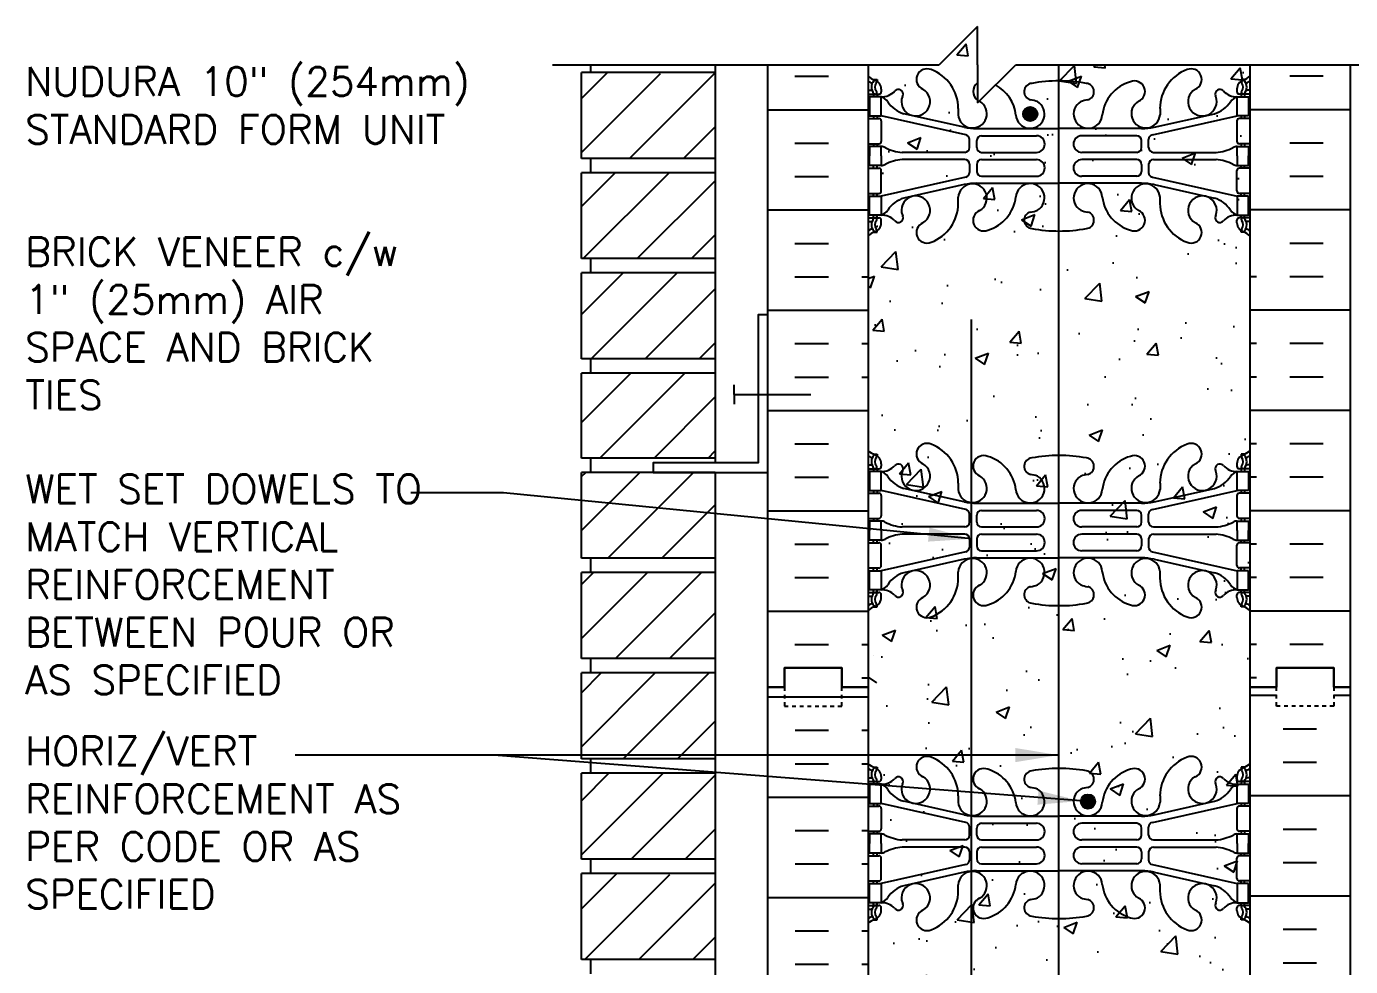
# Model space of a CAD drawing. Header units: inches. Extents: x 112.5 to 171.6, y -23.4 to 65.9.
# Drawn here: x 113.1 to 147.75, y 34.42 to 59.03 of the extents above; entities that cross this region are included whole.
import ezdxf

# ---------------------------------------------------------------- set-up
doc = ezdxf.new("R2010")
doc.units = ezdxf.units.IN
doc.header["$LTSCALE"] = 0.5
doc.header["$MEASUREMENT"] = 0
doc.linetypes.add('DASHED2', pattern=[0.375, 0.25, -0.125])
for name, color, linetype in [('HATCH', 12, 'Continuous'), ('line25', 2, 'Continuous'), ('LINE3', 3, 'Continuous'), ('LINE50', 5, 'Continuous'), ('LINE9', 9, 'Continuous'), ('TEXT', 4, 'Continuous'), ('Web_Edge', 9, 'Continuous')]:
    doc.layers.add(name, color=color, linetype=linetype)
doc.styles.add('DIM', font='romans.shx', dxfattribs={"width": 0.7})
doc.styles.add('ROMANS', font='romans.shx', dxfattribs={"height": 1.125})
doc.dimstyles.new('ext_12', dxfattribs={"dimscale": 12, "dimtxt": 0.09375, "dimasz": 0.09375, "dimexe": 0.09375, "dimexo": 0.0625, "dimgap": 0.0625, "dimtad": 1, "dimdec": 1, "dimzin": 3, "dimdsep": 46, "dimlunit": 4, "dimtxsty": 'DIM', "dimcen": 0.09, "dimdle": 0.09375, "dimclrt": 4, "dimadec": 0, "dimazin": 0, "dimtfac": 1, "dimtdec": 1, "dimtmove": 2, "dimatfit": 3, "dimfxl": 0, "dimfrac": 2, "dimtolj": 1, "dimtzin": 0, "dimarcsym": 0})

msp = doc.modelspace()

# ---------------------------------------------------------------- hatches: boundary and pattern name
at = {"layer": 'HATCH', "linetype": 'Continuous'}
h = msp.add_hatch(dxfattribs=at)
h.set_pattern_fill('AR-CONC', color=256, scale=0.5, style=0)
edge = h.paths.add_edge_path()
edge.add_line((145.121, 41.734), (145.121, 58.028))
edge.add_line((145.121, 58.028), (138.985, 58.028))
edge.add_line((138.985, 58.028), (137.985, 57.028))
edge.add_line((137.985, 57.028), (137.985, 58.028))
edge.add_line((137.985, 58.028), (137.985, 59.028))
edge.add_line((137.985, 59.028), (136.985, 58.028))
edge.add_line((136.985, 58.028), (135.121, 58.028))
edge.add_line((135.121, 58.028), (135.121, 41.991))
edge.add_line((135.121, 41.991), (135.146, 41.975))
edge.add_line((135.146, 41.975), (135.121, 41.975))
edge.add_line((135.121, 41.975), (135.121, 41.734))
edge.add_line((135.121, 41.734), (135.121, 33.6))
edge.add_spline(control_points=[(135.121, 33.6), (135.247, 33.536), (135.444, 33.434), (135.701, 33.721), (136.054, 33.426), (136.421, 33.699), (136.675, 33.426), (136.934, 33.62), (137.182, 33.409), (137.38, 33.549), (137.563, 33.566), (137.651, 33.442), (137.789, 33.405), (137.892, 33.529), (138.021, 33.578), (138.138, 33.614), (138.2, 33.59), (138.234, 33.547), (138.25, 33.492), (138.321, 33.467), (138.416, 33.443), (138.567, 33.434), (138.69, 33.509), (138.798, 33.517), (138.867, 33.529), (138.949, 33.513), (139.044, 33.468), (139.129, 33.429), (139.221, 33.424), (139.254, 33.514), (139.358, 33.531), (139.425, 33.592), (139.505, 33.584), (139.594, 33.587), (139.698, 33.583), (139.779, 33.545), (139.897, 33.482), (140.061, 33.469), (140.214, 33.536), (140.347, 33.612), (140.484, 33.629), (140.608, 33.636), (140.698, 33.609), (140.75, 33.522), (140.857, 33.456), (141.05, 33.396), (141.206, 33.472), (141.31, 33.523)], knot_values=[0, 0, 0, 0, 0.36882, 0.580962, 0.956064, 1.413946, 1.635694, 1.852394, 2.204033, 2.360582, 2.542219, 2.677797, 2.79395, 2.907785, 3.117226, 3.20968, 3.262351, 3.303115, 3.370216, 3.421138, 3.515057, 3.674522, 3.85319, 3.927977, 3.999794, 4.060692, 4.173001, 4.317056, 4.339836, 4.436406, 4.53825, 4.640095, 4.685656, 4.773056, 4.912503, 4.988734, 5.039656, 5.313971, 5.43662, 5.538465, 5.77077, 5.839112, 5.911139, 6.039898, 6.121993, 6.287819, 6.61794, 6.61794, 6.61794, 6.61794], degree=3, periodic=0)
edge.add_spline(control_points=[(141.31, 33.523), (141.324, 33.529), (141.372, 33.545), (141.425, 33.592), (141.505, 33.584), (141.594, 33.587), (141.698, 33.583), (141.779, 33.545), (141.897, 33.482), (142.061, 33.469), (142.214, 33.536), (142.347, 33.612), (142.484, 33.629), (142.608, 33.636), (142.698, 33.608), (142.749, 33.522), (142.857, 33.455), (143.013, 33.42), (143.142, 33.408), (143.216, 33.401)], knot_values=[4.491613, 4.491613, 4.491613, 4.491613, 4.53825, 4.640095, 4.685656, 4.773056, 4.912503, 4.988734, 5.039656, 5.313971, 5.43662, 5.538465, 5.77077, 5.839112, 5.911139, 6.039898, 6.121993, 6.287819, 6.511014, 6.511014, 6.511014, 6.511014], degree=3, periodic=0)
edge.add_spline(control_points=[(143.216, 33.401), (143.29, 33.408), (143.418, 33.42), (143.574, 33.455), (143.682, 33.522), (143.733, 33.608), (143.823, 33.636), (143.947, 33.629), (144.084, 33.612), (144.217, 33.536), (144.37, 33.469), (144.534, 33.482), (144.652, 33.545), (144.733, 33.583), (144.837, 33.587), (144.926, 33.584), (145.007, 33.592), (145.059, 33.545), (145.107, 33.529), (145.121, 33.523)], knot_values=[4.491613, 4.491613, 4.491613, 4.491613, 4.714808, 4.880634, 4.962729, 5.091488, 5.163515, 5.231857, 5.464162, 5.566007, 5.688656, 5.962971, 6.013893, 6.090124, 6.229571, 6.316971, 6.362532, 6.464377, 6.511014, 6.511014, 6.511014, 6.511014], degree=3, periodic=0)
edge.add_line((145.121, 33.523), (145.121, 41.734))
at = {"layer": 'HATCH'}
h = msp.add_hatch(dxfattribs=at)
h.set_pattern_fill('INSUL', color=256, scale=7, style=0)
h.set_pattern_definition([(0, (-2791.0402, -373.275), (0, 2.625), []), (0, (-2791.0402, -372.4), (0, 2.625), [0.875, -0.875]), (0, (-2791.0402, -371.525), (0, 2.625), [0.875, -0.875])])
h.paths.add_polyline_path([(132.496, 23.734), (132.934, 23.734), (132.934, 24.234), (134.434, 24.234), (134.434, 23.734), (135.121, 23.734), (135.121, 41.734), (134.434, 41.734), (134.434, 42.234), (132.934, 42.234), (132.934, 41.734), (132.496, 41.734)])
h = msp.add_hatch(dxfattribs=at)
h.set_pattern_fill('INSUL', color=256, scale=7, style=0)
h.set_pattern_definition([(0, (25.2317, -8.359), (0, 2.625), []), (0, (25.2317, -7.484), (0, 2.625), [0.875, -0.875]), (0, (25.2317, -6.609), (0, 2.625), [0.875, -0.875])])
h.paths.add_polyline_path([(147.746, 41.734), (147.309, 41.734), (147.309, 41.234), (145.809, 41.234), (145.809, 41.734), (145.121, 41.734), (145.121, 31.484), (147.746, 28.859), (147.746, 29.984)])
h.paths.add_polyline_path([(147.746, 20.734), (145.121, 18.109), (145.121, 5.734), (147.746, 5.734)])
at = {"layer": 'LINE3'}
for points in [[(139.178, 56.736, 1), (139.553, 56.736, 1)], [(140.69, 38.736, 1), (141.065, 38.736, 1)]]:
    msp.add_hatch(color=256, dxfattribs=at).paths.add_polyline_path(points)

# ---------------------------------------------------------------- linework, layer by layer
at = {"layer": 'HATCH'}
for p, q in [((127.621, 57.144), (128.303, 57.825)), ((127.621, 55.73), (129.692, 57.8)), ((128.881, 55.575), (131.106, 57.8)), ((133.21, 57.725), (134.085, 57.725)), ((147.033, 57.725), (146.158, 57.725)), ((132.496, 56.85), (135.121, 56.85)), ((147.746, 56.85), (145.121, 56.85)), ((130.295, 55.575), (131.121, 56.401)), ((133.21, 55.975), (134.085, 55.975)), ((147.033, 55.975), (146.158, 55.975)), ((127.621, 54.315), (128.506, 55.2)), ((127.67, 52.95), (129.92, 55.2)), ((133.21, 55.1), (134.085, 55.1)), ((147.033, 55.1), (146.158, 55.1)), ((129.084, 52.95), (131.121, 54.987)), ((132.496, 54.225), (135.121, 54.225)), ((147.746, 54.225), (145.121, 54.225)), ((130.499, 52.95), (131.121, 53.573)), ((133.21, 53.35), (134.085, 53.35)), ((147.033, 53.35), (146.158, 53.35)), ((127.621, 51.487), (128.709, 52.575)), ((127.874, 50.325), (130.124, 52.575)), ((133.21, 52.475), (134.085, 52.475)), ((134.96, 52.475), (135.121, 52.475)), ((145.283, 52.475), (145.121, 52.475)), ((147.033, 52.475), (146.158, 52.475)), ((129.288, 50.325), (131.121, 52.159)), ((132.496, 51.6), (135.121, 51.6)), ((147.746, 51.6), (145.121, 51.6)), ((130.702, 50.325), (131.121, 50.744)), ((133.21, 50.725), (134.085, 50.725)), ((134.96, 50.725), (135.121, 50.725)), ((145.283, 50.725), (145.121, 50.725)), ((147.033, 50.725), (146.158, 50.725)), ((127.621, 48.659), (128.913, 49.95)), ((128.107, 47.73), (130.327, 49.95)), ((133.21, 49.85), (134.085, 49.85)), ((134.96, 49.85), (135.121, 49.85)), ((145.283, 49.85), (145.121, 49.85)), ((147.033, 49.85), (146.158, 49.85)), ((129.521, 47.73), (131.121, 49.33)), ((132.496, 48.975), (135.121, 48.975)), ((147.746, 48.975), (145.121, 48.975)), ((130.935, 47.73), (131.121, 47.916)), ((133.21, 48.1), (134.085, 48.1)), ((145.283, 48.1), (145.121, 48.1)), ((147.033, 48.1), (146.158, 48.1)), ((127.621, 47.244), (127.732, 47.355)), ((127.621, 45.83), (129.146, 47.355)), ((128.31, 45.105), (130.535, 47.33)), ((133.21, 47.225), (134.085, 47.225)), ((145.283, 47.225), (145.121, 47.225)), ((147.033, 47.225), (146.158, 47.225)), ((129.725, 45.105), (131.121, 46.502)), ((132.496, 46.35), (135.121, 46.35)), ((147.746, 46.35), (145.121, 46.35)), ((133.21, 45.475), (134.085, 45.475)), ((145.283, 45.475), (145.121, 45.475)), ((147.033, 45.475), (146.158, 45.475)), ((127.621, 44.416), (127.935, 44.73)), ((127.621, 43.002), (129.35, 44.73)), ((128.514, 42.48), (130.764, 44.73)), ((133.21, 44.6), (134.085, 44.6)), ((145.283, 44.6), (145.121, 44.6)), ((147.033, 44.6), (146.158, 44.6)), ((129.928, 42.48), (131.121, 43.673)), ((132.496, 43.725), (135.121, 43.725)), ((147.746, 43.725), (145.121, 43.725)), ((133.21, 42.85), (134.085, 42.85)), ((134.96, 42.85), (135.121, 42.85)), ((145.283, 42.85), (145.121, 42.85)), ((147.033, 42.85), (146.158, 42.85)), ((135.256, 42.571), (135.256, 42.571)), ((127.621, 41.587), (128.139, 42.105)), ((127.621, 40.173), (129.553, 42.105)), ((128.717, 39.855), (130.967, 42.105)), ((134.96, 41.975), (135.121, 41.975)), ((135.121, 41.991), (135.344, 41.841)), ((145.283, 41.975), (145.121, 41.975)), ((130.131, 39.855), (131.121, 40.845)), ((127.621, 38.759), (128.342, 39.48)), ((127.621, 37.345), (129.756, 39.48)), ((128.921, 37.23), (131.121, 39.431)), ((130.335, 37.23), (131.121, 38.016)), ((127.621, 35.931), (128.546, 36.855)), ((127.71, 34.605), (129.935, 36.83)), ((129.124, 34.605), (131.121, 36.602)), ((130.538, 34.605), (131.121, 35.188))]:
    msp.add_line(p, q, dxfattribs=at)
at = {"layer": 'line25'}
for p, q in [((127.871, 57.825), (127.871, 58.028)), ((131.121, 58.028), (131.121, 47.605)), ((135.121, 58.028), (135.121, 41.734)), ((145.121, 41.734), (145.121, 58.028)), ((131.121, 57.825), (127.621, 57.825)), ((127.621, 55.575), (127.621, 57.825)), ((131.121, 55.575), (127.621, 55.575)), ((127.871, 55.2), (127.871, 55.575)), ((127.621, 52.95), (127.621, 55.2)), ((131.121, 55.2), (127.621, 55.2)), ((131.121, 52.95), (127.621, 52.95)), ((127.871, 52.575), (127.871, 52.95)), ((131.121, 52.575), (127.621, 52.575)), ((127.621, 50.325), (127.621, 52.575)), ((131.121, 50.325), (127.621, 50.325)), ((127.871, 49.95), (127.871, 50.325)), ((131.121, 49.95), (127.621, 49.95)), ((127.621, 47.73), (127.621, 49.95)), ((131.121, 47.73), (127.621, 47.73)), ((127.871, 47.355), (127.871, 47.73)), ((131.121, 47.355), (127.621, 47.355)), ((127.621, 45.105), (127.621, 47.355)), ((131.121, 47.355), (131.121, 23.759)), ((131.121, 45.105), (127.621, 45.105)), ((127.871, 44.73), (127.871, 45.105)), ((131.121, 44.73), (127.621, 44.73)), ((127.621, 42.48), (127.621, 44.73)), ((131.121, 42.48), (127.621, 42.48)), ((127.871, 42.105), (127.871, 42.48)), ((127.621, 39.855), (127.621, 42.105)), ((131.121, 42.105), (127.621, 42.105)), ((135.121, 41.734), (135.121, 23.734)), ((145.121, 32.609), (145.121, 41.734)), ((131.121, 39.855), (127.621, 39.855)), ((127.871, 39.48), (127.871, 39.855)), ((127.621, 37.23), (127.621, 39.48)), ((131.121, 39.48), (127.621, 39.48)), ((131.121, 37.23), (127.621, 37.23)), ((127.871, 36.855), (127.871, 37.23)), ((127.621, 34.605), (127.621, 36.855)), ((131.121, 36.855), (127.621, 36.855)), ((131.121, 34.605), (127.621, 34.605)), ((127.871, 34.23), (127.871, 34.605))]:
    msp.add_line(p, q, dxfattribs=at)
at = {"layer": 'LINE3'}
for p, q in [((140.104, 58.017), (140.104, 33.625)), ((137.829, 21.064), (137.829, 51.356))]:
    msp.add_line(p, q, dxfattribs=at)
for centre in [(139.365, 56.736), (140.877, 38.736)]:
    msp.add_circle(centre, 0.188, dxfattribs=at)
at = {"layer": 'LINE50'}
for p, q in [((132.496, 41.734), (132.496, 58.028)), ((147.746, 41.734), (147.746, 58.028)), ((132.496, 23.734), (132.496, 41.734)), ((147.746, 29.984), (147.746, 41.734))]:
    msp.add_line(p, q, dxfattribs=at)
for points in [[(135.121, 41.734), (134.434, 41.734), (134.434, 42.234), (132.934, 42.234), (132.934, 41.734), (132.496, 41.734)], [(132.496, 41.734), (132.934, 41.734), (132.934, 42.234), (134.434, 42.234), (134.434, 41.734), (135.121, 41.734)], [(145.121, 41.734), (145.809, 41.734), (145.809, 42.234), (147.309, 42.234), (147.309, 41.734), (147.746, 41.734)], [(147.746, 41.734), (147.309, 41.734), (147.309, 42.234), (145.809, 42.234), (145.809, 41.734), (145.121, 41.734)]]:
    msp.add_lwpolyline(points, dxfattribs=at)
at = {"layer": 'LINE9'}
for p, q in [((137.985, 59.028), (136.985, 58.028)), ((137.985, 58.028), (137.985, 59.028)), ((126.86, 58.028), (136.985, 58.028)), ((137.985, 58.028), (137.985, 57.028)), ((137.985, 57.028), (138.985, 58.028)), ((138.985, 58.028), (148.866, 58.028)), ((131.621, 49.392), (131.621, 49.642)), ((131.621, 49.392), (131.621, 49.142)), ((131.621, 49.392), (133.621, 49.392))]:
    msp.add_line(p, q, dxfattribs=at)
msp.add_lwpolyline([(132.496, 51.48), (132.246, 51.48), (132.246, 47.605), (129.496, 47.605), (129.496, 47.355), (132.496, 47.355)], close=True, dxfattribs=at)
at = {"layer": 'LINE9', "linetype": 'DASHED2', "ltscale": 0.15}
for points in [[(132.934, 41.734), (132.934, 41.734), (132.934, 41.234), (134.434, 41.234), (134.434, 41.734), (134.434, 41.734)], [(147.309, 41.734), (147.309, 41.734), (147.309, 41.234), (145.809, 41.234), (145.809, 41.734), (145.809, 41.734)]]:
    msp.add_lwpolyline(points, dxfattribs=at)
at = {"layer": 'TEXT'}
for points in [[(134.001, 57.53, 0, 0.36, 0), (132.921, 57.53, 0, 0, 0), (126.362, 57.53, 0, 0, 0)], [(127.628, 53.047, 0, 0.36, 0), (126.548, 53.047, 0, 0, 0), (124.37, 53.047, 0, 0, 0)]]:
    msp.add_lwpolyline(points, format="xyseb", dxfattribs=at)
at = {"layer": 'Web_Edge'}
for p, q in [((135.267, 57.637), (135.357, 57.637)), ((135.357, 57.637), (135.357, 57.595)), ((144.975, 57.637), (144.885, 57.637)), ((144.885, 57.637), (144.885, 57.595)), ((135.121, 57.358), (135.199, 57.358)), ((135.121, 57.258), (135.405, 57.258)), ((135.267, 57.258), (135.267, 57.188)), ((135.357, 57.258), (135.357, 57.188)), ((135.467, 57.388), (135.467, 57.321)), ((136.02, 57.192), (136.032, 57.214)), ((144.223, 57.192), (144.211, 57.214)), ((144.775, 57.388), (144.775, 57.321)), ((145.121, 57.258), (144.838, 57.258)), ((144.885, 57.258), (144.885, 57.188)), ((144.975, 57.258), (144.975, 57.188)), ((145.121, 57.358), (145.044, 57.358)), ((137.481, 56.882), (137.481, 56.717)), ((142.762, 56.882), (142.762, 56.717)), ((135.121, 56.618), (135.405, 56.618)), ((135.267, 56.688), (135.267, 56.618)), ((135.357, 56.688), (135.357, 56.618)), ((137.68, 56.192), (135.462, 56.688)), ((135.467, 56.556), (135.467, 56.021)), ((137.637, 56.39), (136.056, 56.743)), ((142.563, 56.192), (144.78, 56.688)), ((142.606, 56.39), (144.187, 56.743)), ((144.775, 56.556), (144.775, 56.021)), ((145.121, 56.618), (144.838, 56.618)), ((144.885, 56.688), (144.885, 56.618)), ((144.975, 56.688), (144.975, 56.618)), ((137.964, 56.354), (140.121, 56.354)), ((138.09, 56.167), (139.53, 56.167)), ((142.279, 56.354), (140.121, 56.354)), ((142.153, 56.167), (140.713, 56.167)), ((135.121, 55.958), (135.405, 55.958)), ((135.267, 55.958), (135.267, 55.888)), ((135.357, 55.958), (135.357, 55.888)), ((137.778, 55.857), (137.778, 56.07)), ((137.965, 55.858), (137.965, 56.042)), ((142.278, 55.858), (142.278, 56.042)), ((142.465, 55.857), (142.465, 56.07)), ((145.121, 55.958), (144.838, 55.958)), ((144.885, 55.958), (144.885, 55.888)), ((144.975, 55.958), (144.975, 55.888)), ((137.653, 55.732), (136.015, 55.732)), ((137.653, 55.544), (136.015, 55.544)), ((138.09, 55.733), (139.53, 55.733)), ((138.09, 55.543), (139.53, 55.543)), ((142.153, 55.733), (140.713, 55.733)), ((142.153, 55.543), (140.713, 55.543)), ((142.59, 55.732), (144.228, 55.732)), ((142.59, 55.544), (144.228, 55.544)), ((135.121, 55.318), (135.405, 55.318)), ((135.267, 55.318), (135.267, 55.388)), ((135.357, 55.318), (135.357, 55.388)), ((135.467, 54.721), (135.467, 55.256)), ((137.778, 55.419), (137.778, 55.207)), ((137.965, 55.418), (137.965, 55.234)), ((138.09, 55.109), (139.53, 55.109)), ((142.153, 55.109), (140.713, 55.109)), ((142.278, 55.418), (142.278, 55.234)), ((142.465, 55.419), (142.465, 55.207)), ((144.775, 54.721), (144.775, 55.256)), ((145.121, 55.318), (144.838, 55.318)), ((144.885, 55.318), (144.885, 55.388)), ((144.975, 55.318), (144.975, 55.388)), ((137.68, 55.085), (135.462, 54.588)), ((137.637, 54.887), (136.056, 54.534)), ((137.964, 54.923), (140.121, 54.923)), ((142.279, 54.923), (140.121, 54.923)), ((142.563, 55.085), (144.78, 54.588)), ((142.606, 54.887), (144.187, 54.534)), ((135.121, 54.658), (135.405, 54.658)), ((135.267, 54.588), (135.267, 54.658)), ((135.357, 54.588), (135.357, 54.658)), ((137.481, 54.395), (137.481, 54.56)), ((142.762, 54.395), (142.762, 54.56)), ((145.121, 54.658), (144.838, 54.658)), ((144.885, 54.588), (144.885, 54.658)), ((144.975, 54.588), (144.975, 54.658)), ((135.267, 54.018), (135.267, 54.088)), ((135.357, 54.018), (135.357, 54.088)), ((136.02, 54.084), (136.032, 54.063)), ((144.223, 54.084), (144.211, 54.063)), ((144.885, 54.018), (144.885, 54.088)), ((144.975, 54.018), (144.975, 54.088)), ((135.121, 54.018), (135.405, 54.018)), ((135.121, 53.918), (135.199, 53.918)), ((135.467, 53.888), (135.467, 53.956)), ((144.775, 53.888), (144.775, 53.956)), ((145.121, 54.018), (144.838, 54.018)), ((145.121, 53.918), (145.044, 53.918)), ((135.267, 53.639), (135.357, 53.639)), ((135.357, 53.639), (135.357, 53.681)), ((144.885, 53.639), (144.885, 53.681)), ((144.975, 53.639), (144.885, 53.639)), ((135.267, 47.829), (135.357, 47.829)), ((135.357, 47.829), (135.357, 47.788)), ((144.975, 47.829), (144.885, 47.829)), ((144.885, 47.829), (144.885, 47.788)), ((135.121, 47.551), (135.199, 47.551)), ((135.467, 47.581), (135.467, 47.513)), ((144.775, 47.581), (144.775, 47.513)), ((145.121, 47.551), (145.044, 47.551)), ((135.121, 47.451), (135.405, 47.451)), ((135.267, 47.451), (135.267, 47.381)), ((135.357, 47.451), (135.357, 47.381)), ((136.02, 47.385), (136.032, 47.406)), ((144.223, 47.385), (144.211, 47.406)), ((145.121, 47.451), (144.838, 47.451)), ((144.885, 47.451), (144.885, 47.381)), ((144.975, 47.451), (144.975, 47.381)), ((135.121, 46.811), (135.405, 46.811)), ((135.267, 46.881), (135.267, 46.811)), ((135.357, 46.881), (135.357, 46.811)), ((137.68, 46.384), (135.462, 46.881)), ((137.637, 46.582), (136.056, 46.935)), ((137.481, 47.074), (137.481, 46.909)), ((142.563, 46.384), (144.78, 46.881)), ((142.606, 46.582), (144.187, 46.935)), ((142.762, 47.074), (142.762, 46.909)), ((145.121, 46.811), (144.838, 46.811)), ((144.885, 46.881), (144.885, 46.811)), ((144.975, 46.881), (144.975, 46.811)), ((135.467, 46.748), (135.467, 46.213)), ((137.964, 46.546), (140.121, 46.546)), ((142.279, 46.546), (140.121, 46.546)), ((144.775, 46.748), (144.775, 46.213)), ((135.121, 46.151), (135.405, 46.151)), ((135.267, 46.151), (135.267, 46.081)), ((135.357, 46.151), (135.357, 46.081)), ((137.778, 46.05), (137.778, 46.262)), ((137.965, 46.051), (137.965, 46.235)), ((138.09, 46.36), (139.53, 46.36)), ((142.153, 46.36), (140.713, 46.36)), ((142.278, 46.051), (142.278, 46.235)), ((142.465, 46.05), (142.465, 46.262)), ((145.121, 46.151), (144.838, 46.151)), ((144.885, 46.151), (144.885, 46.081)), ((144.975, 46.151), (144.975, 46.081)), ((137.653, 45.925), (136.015, 45.925)), ((137.653, 45.736), (136.015, 45.736)), ((138.09, 45.926), (139.53, 45.926)), ((142.153, 45.926), (140.713, 45.926)), ((142.59, 45.925), (144.228, 45.925)), ((142.59, 45.736), (144.228, 45.736)), ((135.121, 45.511), (135.405, 45.511)), ((135.267, 45.511), (135.267, 45.581)), ((135.357, 45.511), (135.357, 45.581)), ((135.467, 44.913), (135.467, 45.448)), ((137.778, 45.611), (137.778, 45.399)), ((137.965, 45.611), (137.965, 45.427)), ((138.09, 45.736), (139.53, 45.736)), ((142.153, 45.736), (140.713, 45.736)), ((142.278, 45.611), (142.278, 45.427)), ((142.465, 45.611), (142.465, 45.399)), ((144.775, 44.913), (144.775, 45.448)), ((145.121, 45.511), (144.838, 45.511)), ((144.885, 45.511), (144.885, 45.581)), ((144.975, 45.511), (144.975, 45.581)), ((137.68, 45.277), (135.462, 44.781)), ((137.637, 45.079), (136.056, 44.726)), ((137.964, 45.115), (140.121, 45.115)), ((138.09, 45.302), (139.53, 45.302)), ((142.279, 45.115), (140.121, 45.115)), ((142.153, 45.302), (140.713, 45.302)), ((142.563, 45.277), (144.78, 44.781)), ((142.606, 45.079), (144.187, 44.726)), ((135.121, 44.851), (135.405, 44.851)), ((135.267, 44.781), (135.267, 44.851)), ((135.357, 44.781), (135.357, 44.851)), ((137.481, 44.587), (137.481, 44.752)), ((142.762, 44.587), (142.762, 44.752)), ((145.121, 44.851), (144.838, 44.851)), ((144.885, 44.781), (144.885, 44.851)), ((144.975, 44.781), (144.975, 44.851)), ((135.121, 44.211), (135.405, 44.211)), ((135.121, 44.111), (135.199, 44.111)), ((135.267, 44.211), (135.267, 44.281)), ((135.357, 44.211), (135.357, 44.281)), ((135.467, 44.081), (135.467, 44.148)), ((136.02, 44.276), (136.032, 44.255)), ((144.223, 44.276), (144.211, 44.255)), ((144.775, 44.081), (144.775, 44.148)), ((145.121, 44.211), (144.838, 44.211)), ((144.885, 44.211), (144.885, 44.281)), ((144.975, 44.211), (144.975, 44.281)), ((145.121, 44.111), (145.044, 44.111)), ((135.267, 43.832), (135.357, 43.832)), ((135.357, 43.832), (135.357, 43.873)), ((144.885, 43.832), (144.885, 43.873)), ((144.975, 43.832), (144.885, 43.832)), ((135.267, 39.637), (135.357, 39.637)), ((135.357, 39.637), (135.357, 39.595)), ((144.975, 39.637), (144.885, 39.637)), ((144.885, 39.637), (144.885, 39.595)), ((135.121, 39.358), (135.199, 39.358)), ((135.121, 39.258), (135.405, 39.258)), ((135.267, 39.258), (135.267, 39.188)), ((135.357, 39.258), (135.357, 39.188)), ((135.467, 39.388), (135.467, 39.321)), ((136.02, 39.192), (136.032, 39.214)), ((144.223, 39.192), (144.211, 39.214)), ((144.775, 39.388), (144.775, 39.321)), ((145.121, 39.258), (144.838, 39.258)), ((144.885, 39.258), (144.885, 39.188)), ((144.975, 39.258), (144.975, 39.188)), ((145.121, 39.358), (145.044, 39.358)), ((137.481, 38.882), (137.481, 38.717)), ((142.762, 38.882), (142.762, 38.717)), ((135.121, 38.618), (135.405, 38.618)), ((135.267, 38.688), (135.267, 38.618)), ((135.357, 38.688), (135.357, 38.618)), ((137.68, 38.192), (135.462, 38.688)), ((135.467, 38.556), (135.467, 38.021)), ((137.637, 38.39), (136.056, 38.743)), ((142.563, 38.192), (144.78, 38.688)), ((142.606, 38.39), (144.187, 38.743)), ((144.775, 38.556), (144.775, 38.021)), ((145.121, 38.618), (144.838, 38.618)), ((144.885, 38.688), (144.885, 38.618)), ((144.975, 38.688), (144.975, 38.618)), ((137.964, 38.354), (140.121, 38.354)), ((138.09, 38.167), (139.53, 38.167)), ((142.279, 38.354), (140.121, 38.354)), ((142.153, 38.167), (140.713, 38.167)), ((135.121, 37.958), (135.405, 37.958)), ((135.267, 37.958), (135.267, 37.888)), ((135.357, 37.958), (135.357, 37.888)), ((137.778, 37.857), (137.778, 38.07)), ((137.965, 37.858), (137.965, 38.042)), ((142.278, 37.858), (142.278, 38.042)), ((142.465, 37.857), (142.465, 38.07)), ((145.121, 37.958), (144.838, 37.958)), ((144.885, 37.958), (144.885, 37.888)), ((144.975, 37.958), (144.975, 37.888)), ((137.653, 37.732), (136.015, 37.732)), ((137.653, 37.544), (136.015, 37.544)), ((138.09, 37.733), (139.53, 37.733)), ((138.09, 37.543), (139.53, 37.543)), ((142.153, 37.733), (140.713, 37.733)), ((142.153, 37.543), (140.713, 37.543)), ((142.59, 37.732), (144.228, 37.732)), ((142.59, 37.544), (144.228, 37.544)), ((135.121, 37.318), (135.405, 37.318)), ((135.267, 37.318), (135.267, 37.388)), ((135.357, 37.318), (135.357, 37.388)), ((137.68, 37.085), (135.462, 36.588)), ((135.467, 36.721), (135.467, 37.256)), ((137.778, 37.419), (137.778, 37.207)), ((137.965, 37.418), (137.965, 37.234)), ((138.09, 37.109), (139.53, 37.109)), ((142.153, 37.109), (140.713, 37.109)), ((142.278, 37.418), (142.278, 37.234)), ((142.465, 37.419), (142.465, 37.207)), ((142.563, 37.085), (144.78, 36.588)), ((144.775, 36.721), (144.775, 37.256)), ((145.121, 37.318), (144.838, 37.318)), ((144.885, 37.318), (144.885, 37.388)), ((144.975, 37.318), (144.975, 37.388)), ((137.637, 36.887), (136.056, 36.534)), ((137.964, 36.923), (140.121, 36.923)), ((142.279, 36.923), (140.121, 36.923)), ((142.606, 36.887), (144.187, 36.534)), ((135.121, 36.658), (135.405, 36.658)), ((135.267, 36.588), (135.267, 36.658)), ((135.357, 36.588), (135.357, 36.658)), ((137.481, 36.395), (137.481, 36.56)), ((142.762, 36.395), (142.762, 36.56)), ((145.121, 36.658), (144.838, 36.658)), ((144.885, 36.588), (144.885, 36.658)), ((144.975, 36.588), (144.975, 36.658)), ((135.267, 36.018), (135.267, 36.088)), ((135.357, 36.018), (135.357, 36.088)), ((136.02, 36.084), (136.032, 36.063)), ((144.223, 36.084), (144.211, 36.063)), ((144.885, 36.018), (144.885, 36.088)), ((144.975, 36.018), (144.975, 36.088)), ((135.121, 36.018), (135.405, 36.018)), ((135.121, 35.918), (135.199, 35.918)), ((135.467, 35.888), (135.467, 35.956)), ((144.775, 35.888), (144.775, 35.956)), ((145.121, 36.018), (144.838, 36.018)), ((145.121, 35.918), (145.044, 35.918)), ((135.267, 35.639), (135.357, 35.639)), ((135.357, 35.639), (135.357, 35.681)), ((144.885, 35.639), (144.885, 35.681)), ((144.975, 35.639), (144.885, 35.639))]:
    msp.add_line(p, q, dxfattribs=at)
for points in [[(135.162, 56.688), (135.462, 56.688), (135.462, 57.188), (135.162, 57.188)], [(145.08, 56.688), (144.78, 56.688), (144.78, 57.188), (145.08, 57.188)], [(135.162, 54.588), (135.462, 54.588), (135.462, 54.088), (135.162, 54.088)], [(145.08, 54.588), (144.78, 54.588), (144.78, 54.088), (145.08, 54.088)], [(135.162, 46.881), (135.462, 46.881), (135.462, 47.381), (135.162, 47.381)], [(145.08, 46.881), (144.78, 46.881), (144.78, 47.381), (145.08, 47.381)], [(135.162, 44.781), (135.462, 44.781), (135.462, 44.281), (135.162, 44.281)], [(145.08, 44.781), (144.78, 44.781), (144.78, 44.281), (145.08, 44.281)], [(135.162, 38.688), (135.462, 38.688), (135.462, 39.188), (135.162, 39.188)], [(145.08, 38.688), (144.78, 38.688), (144.78, 39.188), (145.08, 39.188)], [(135.162, 36.588), (135.462, 36.588), (135.462, 36.088), (135.162, 36.088)], [(145.08, 36.588), (144.78, 36.588), (144.78, 36.088), (145.08, 36.088)]]:
    msp.add_lwpolyline(points, close=True, dxfattribs=at)
for points in [[(135.462, 55.638), (135.462, 55.888), (135.162, 55.888), (135.162, 55.638)], [(144.78, 55.638), (144.78, 55.888), (145.08, 55.888), (145.08, 55.638)], [(135.462, 55.638), (135.462, 55.388), (135.162, 55.388), (135.162, 55.638)], [(144.78, 55.638), (144.78, 55.388), (145.08, 55.388), (145.08, 55.638)], [(135.462, 45.831), (135.462, 46.081), (135.162, 46.081), (135.162, 45.831)], [(135.462, 45.831), (135.462, 45.581), (135.162, 45.581), (135.162, 45.831)], [(144.78, 45.831), (144.78, 46.081), (145.08, 46.081), (145.08, 45.831)], [(144.78, 45.831), (144.78, 45.581), (145.08, 45.581), (145.08, 45.831)], [(135.462, 37.638), (135.462, 37.888), (135.162, 37.888), (135.162, 37.638)], [(144.78, 37.638), (144.78, 37.888), (145.08, 37.888), (145.08, 37.638)], [(135.462, 37.638), (135.462, 37.388), (135.162, 37.388), (135.162, 37.638)], [(144.78, 37.638), (144.78, 37.388), (145.08, 37.388), (145.08, 37.638)]]:
    msp.add_lwpolyline(points, dxfattribs=at)
for centre, radius, start, end in [((136.665, 57.642), 0.277, 67.32, 247.32), ((136.39, 56.876), 1.092, 0.3332, 69.4825), ((143.853, 56.876), 1.092, 110.5175, 179.6668), ((143.578, 57.642), 0.277, 292.68, 112.68), ((135.467, 58.095), 0.5, 226.2109, 250.5288), ((135.467, 58.095), 0.6, 234.7832, 245.0748), ((135.461, 57.443), 0.25, 140.1145, 222.4609), ((135.205, 57.532), 0.021, 343.464, 63.9957), ((135.303, 57.574), 0.045, 321.448, 139.1879), ((135.217, 57.388), 0.25, 0, 70.5288), ((135.461, 57.443), 0.16, 140.0001, 222.4609), ((138.148, 57.325), 0.277, 126.2791, 233.7209), ((139.427, 57.32), 0.22, 95.1835, 255.7396), ((140.104, 53.827), 3.777, 89.7394, 100.6275), ((140.139, 53.827), 3.777, 79.3725, 90.2606), ((140.815, 57.32), 0.22, 284.2604, 84.8165), ((142.278, 56.588), 1.034, 106.3365, 173.3331), ((142.094, 57.325), 0.277, 292.68, 112.68), ((145.025, 57.388), 0.25, 109.4712, 180), ((144.939, 57.574), 0.045, 40.8121, 218.552), ((144.782, 57.443), 0.16, 317.5391, 39.9999), ((144.775, 58.095), 0.5, 289.4712, 313.7878), ((144.782, 57.443), 0.25, 317.5391, 39.8855), ((145.038, 57.532), 0.021, 116.0043, 196.536), ((144.775, 58.095), 0.6, 294.9252, 305.2168), ((135.2, 57.378), 0.0196, 269.4032, 15.4901), ((135.31, 57.304), 0.045, 222.4609, 42.4609), ((135.405, 57.321), 0.0625, 270, 0), ((135.487, 57.629), 0.441, 266.7976, 318.9873), ((135.34, 56.846), 0.364, 34.9775, 70.3387), ((135.914, 57.257), 0.125, 339.6243, 138.9873), ((136.371, 57.062), 0.375, 159.6243, 60.0685), ((137.964, 56.588), 1.034, 6.6669, 61.6722), ((143.871, 57.062), 0.375, 119.9315, 20.3757), ((144.328, 57.257), 0.125, 41.0127, 200.3757), ((144.756, 57.629), 0.441, 221.0127, 273.2024), ((144.903, 56.846), 0.364, 109.6613, 145.0225), ((144.838, 57.321), 0.0625, 180, 270), ((144.933, 57.304), 0.045, 137.5391, 317.5391), ((145.043, 57.378), 0.0196, 164.5099, 270.5968), ((136.263, 57.457), 0.743, 212.7919, 253.8107), ((137.855, 56.745), 0.375, 184.2448, 60.0685), ((138.148, 57.325), 0.277, 244.8741, 247.32), ((139.365, 56.736), 0.375, 184.2448, 60.0685), ((139.259, 56.281), 0.834, 69.3729, 82.1063), ((140.877, 56.736), 0.375, 119.9315, 355.7552), ((140.984, 56.281), 0.834, 97.8937, 110.6271), ((142.388, 56.745), 0.375, 119.9315, 355.7552), ((143.98, 57.457), 0.743, 286.1893, 327.2081), ((135.405, 56.556), 0.0625, 0, 90), ((144.838, 56.556), 0.0625, 90, 180), ((137.964, 57.854), 1.5, 257.4135, 270), ((137.653, 56.07), 0.125, 0, 77.3767), ((138.09, 56.042), 0.125, 90, 180), ((139.53, 55.95), 0.217, 270, 90), ((140.713, 55.95), 0.217, 90, 270), ((142.153, 56.042), 0.125, 0, 90), ((142.279, 57.854), 1.5, 270, 282.5865), ((142.59, 56.07), 0.125, 102.6233, 180), ((135.405, 56.021), 0.0625, 270, 0), ((135.458, 55.67), 0.219, 60.4937, 88.92), ((136.104, 56.899), 1.17, 242.6365, 265.6505), ((137.653, 55.857), 0.125, 270, 0), ((138.09, 55.858), 0.125, 180, 270), ((142.153, 55.858), 0.125, 270, 360), ((142.59, 55.857), 0.125, 180, 270), ((144.139, 56.899), 1.17, 274.3495, 297.3635), ((144.785, 55.67), 0.219, 91.08, 119.5063), ((144.838, 56.021), 0.0625, 180, 270), ((136.104, 54.377), 1.17, 94.3495, 117.3635), ((137.653, 55.419), 0.125, 0, 90), ((138.09, 55.418), 0.125, 90, 180), ((139.53, 55.326), 0.217, 270, 90), ((140.713, 55.326), 0.217, 90, 270), ((142.153, 55.418), 0.125, 0, 90), ((142.59, 55.419), 0.125, 90, 180), ((144.139, 54.377), 1.17, 62.6365, 85.6505), ((135.405, 55.256), 0.0625, 0, 90), ((135.458, 55.607), 0.219, 271.08, 299.5063), ((137.653, 55.207), 0.125, 282.6233, 0), ((138.09, 55.234), 0.125, 180, 270), ((142.153, 55.234), 0.125, 270, 0), ((142.59, 55.207), 0.125, 180, 257.3767), ((144.785, 55.607), 0.219, 240.4937, 268.92), ((144.838, 55.256), 0.0625, 90, 180), ((137.855, 54.532), 0.375, 299.9315, 175.7552), ((137.964, 53.423), 1.5, 90, 102.5865), ((139.365, 54.54), 0.375, 299.9315, 175.7552), ((140.877, 54.54), 0.375, 4.2448, 240.0685), ((142.388, 54.532), 0.375, 4.2448, 240.0685), ((142.279, 53.423), 1.5, 77.4135, 90), ((135.405, 54.721), 0.0625, 270, 0), ((136.263, 53.82), 0.743, 106.1893, 147.2081), ((136.371, 54.215), 0.375, 299.9315, 200.3757), ((137.964, 54.688), 1.034, 286.3365, 353.3331), ((142.278, 54.688), 1.034, 186.6669, 253.6635), ((143.871, 54.215), 0.375, 339.6243, 240.0685), ((143.98, 53.82), 0.743, 32.7919, 73.8107), ((144.838, 54.721), 0.0625, 180, 270), ((135.34, 54.431), 0.364, 289.6613, 325.0225), ((135.487, 53.648), 0.441, 41.0127, 93.2024), ((135.914, 54.019), 0.125, 221.0127, 20.3757), ((136.39, 54.401), 1.092, 290.5175, 359.6668), ((138.148, 53.951), 0.277, 112.68, 292.68), ((139.427, 53.957), 0.22, 104.2604, 264.8165), ((139.259, 54.996), 0.834, 277.8937, 290.6271), ((140.984, 54.996), 0.834, 249.3729, 262.1063), ((140.815, 53.957), 0.22, 275.1835, 75.7396), ((142.094, 53.951), 0.277, 247.32, 67.32), ((143.853, 54.401), 1.092, 180.3332, 249.4825), ((144.328, 54.019), 0.125, 159.6243, 318.9873), ((144.756, 53.648), 0.441, 86.7976, 138.9873), ((144.903, 54.431), 0.364, 214.9775, 250.3387), ((135.467, 53.181), 0.6, 114.9252, 125.2168), ((135.2, 53.899), 0.0196, 344.5099, 90.5968), ((135.461, 53.834), 0.25, 137.5391, 219.8855), ((135.205, 53.744), 0.021, 296.0043, 16.536), ((135.303, 53.703), 0.045, 220.8121, 38.552), ((135.31, 53.972), 0.045, 317.5391, 137.5391), ((135.461, 53.834), 0.16, 137.5391, 219.9999), ((135.217, 53.888), 0.25, 289.4712, 360), ((135.405, 53.956), 0.0625, 360, 90), ((136.665, 53.634), 0.277, 112.68, 292.68), ((140.104, 57.45), 3.777, 259.3725, 270.2606), ((140.139, 57.45), 3.777, 269.7394, 280.6275), ((143.578, 53.634), 0.277, 247.32, 67.32), ((144.838, 53.956), 0.0625, 90, 180), ((145.025, 53.888), 0.25, 180, 250.5288), ((144.933, 53.972), 0.045, 42.4609, 222.4609), ((144.939, 53.703), 0.045, 141.448, 319.1879), ((144.782, 53.834), 0.16, 320.0001, 42.4609), ((144.782, 53.834), 0.25, 320.1145, 42.4609), ((145.038, 53.744), 0.021, 163.464, 243.9957), ((145.043, 53.899), 0.0196, 89.4032, 195.4901), ((144.775, 53.181), 0.6, 54.7842, 65.0748), ((135.467, 53.181), 0.5, 109.4712, 133.7891), ((144.775, 53.181), 0.5, 46.2122, 70.5288), ((135.467, 48.288), 0.5, 226.2109, 250.5288), ((135.217, 47.581), 0.25, 0, 70.5288), ((136.665, 47.835), 0.277, 67.32, 247.32), ((136.39, 47.068), 1.092, 0.3332, 69.4825), ((143.853, 47.068), 1.092, 110.5175, 179.6668), ((143.578, 47.835), 0.277, 292.68, 112.68), ((145.025, 47.581), 0.25, 109.4712, 180), ((144.775, 48.288), 0.5, 289.4712, 313.7878), ((135.467, 48.288), 0.6, 234.7832, 245.0748), ((135.2, 47.57), 0.0196, 269.4032, 15.4901), ((135.461, 47.635), 0.25, 140.1145, 222.4609), ((135.205, 47.725), 0.021, 343.464, 63.9957), ((135.303, 47.766), 0.045, 321.448, 139.1879), ((135.31, 47.497), 0.045, 222.4609, 42.4609), ((135.461, 47.635), 0.16, 140.0001, 222.4609), ((135.405, 47.513), 0.0625, 270, 0), ((135.487, 47.821), 0.441, 266.7976, 318.9873), ((135.914, 47.45), 0.125, 339.6243, 138.9873), ((136.371, 47.254), 0.375, 159.6243, 60.0685), ((138.148, 47.518), 0.277, 67.32, 247.32), ((137.964, 46.781), 1.034, 6.6669, 73.6635), ((139.427, 47.512), 0.22, 95.1835, 255.7396), ((140.104, 44.019), 3.777, 89.7394, 100.6275), ((140.139, 44.019), 3.777, 79.3725, 90.2606), ((140.815, 47.512), 0.22, 284.2604, 84.8165), ((142.278, 46.781), 1.034, 106.3365, 173.3331), ((142.094, 47.518), 0.277, 292.68, 112.68), ((143.871, 47.254), 0.375, 119.9315, 20.3757), ((144.328, 47.45), 0.125, 41.0127, 200.3757), ((144.756, 47.821), 0.441, 221.0127, 273.2024), ((144.838, 47.513), 0.0625, 180, 270), ((144.933, 47.497), 0.045, 137.5391, 317.5391), ((144.939, 47.766), 0.045, 40.8121, 218.552), ((144.782, 47.635), 0.16, 317.5391, 39.9999), ((144.782, 47.635), 0.25, 317.5391, 39.8855), ((145.038, 47.725), 0.021, 116.0043, 196.536), ((145.043, 47.57), 0.0196, 164.5099, 270.5968), ((144.775, 48.288), 0.6, 294.9252, 305.2158), ((135.34, 47.038), 0.364, 34.9775, 70.3387), ((136.263, 47.649), 0.743, 212.7919, 253.8107), ((137.855, 46.937), 0.375, 184.2448, 60.0685), ((139.365, 46.929), 0.375, 184.2448, 60.0685), ((139.259, 46.473), 0.834, 69.3729, 82.1063), ((140.877, 46.929), 0.375, 119.9315, 355.7552), ((140.984, 46.473), 0.834, 97.8937, 110.6271), ((142.388, 46.937), 0.375, 119.9315, 355.7552), ((143.98, 47.649), 0.743, 286.1893, 327.2081), ((144.903, 47.038), 0.364, 109.6613, 145.0225), ((135.405, 46.748), 0.0625, 0, 90), ((144.838, 46.748), 0.0625, 90, 180), ((137.964, 48.046), 1.5, 257.4135, 270), ((142.279, 48.046), 1.5, 270, 282.5865), ((135.405, 46.213), 0.0625, 270, 0), ((137.653, 46.262), 0.125, 0, 77.3767), ((138.09, 46.235), 0.125, 90, 180), ((139.53, 46.143), 0.217, 270, 90), ((140.713, 46.143), 0.217, 90, 270), ((142.153, 46.235), 0.125, 0, 90), ((142.59, 46.262), 0.125, 102.6233, 180), ((144.838, 46.213), 0.0625, 180, 270), ((135.458, 45.862), 0.219, 60.4937, 88.92), ((136.104, 47.092), 1.17, 242.6365, 265.6505), ((136.104, 44.57), 1.17, 94.3495, 117.3635), ((137.653, 46.05), 0.125, 270, 0), ((137.653, 45.611), 0.125, 0, 90), ((138.09, 46.051), 0.125, 180, 270), ((142.153, 46.051), 0.125, 270, 360), ((142.59, 46.05), 0.125, 180, 270), ((142.59, 45.611), 0.125, 90, 180), ((144.139, 47.092), 1.17, 274.3495, 297.3635), ((144.139, 44.57), 1.17, 62.6365, 85.6505), ((144.785, 45.862), 0.219, 91.08, 119.5063), ((135.405, 45.448), 0.0625, 0, 90), ((135.458, 45.799), 0.219, 271.08, 299.5063), ((137.653, 45.399), 0.125, 282.6233, 0), ((138.09, 45.611), 0.125, 90, 180), ((138.09, 45.427), 0.125, 180, 270), ((139.53, 45.519), 0.217, 270, 90), ((140.713, 45.519), 0.217, 90, 270), ((142.153, 45.611), 0.125, 0, 90), ((142.153, 45.427), 0.125, 270, 0), ((142.59, 45.399), 0.125, 180, 257.3767), ((144.785, 45.799), 0.219, 240.4937, 268.92), ((144.838, 45.448), 0.0625, 90, 180), ((137.855, 44.724), 0.375, 299.9315, 175.7552), ((137.964, 43.615), 1.5, 90, 102.5865), ((139.365, 44.733), 0.375, 299.9315, 175.7552), ((140.877, 44.733), 0.375, 4.2448, 240.0685), ((142.388, 44.724), 0.375, 4.2448, 240.0685), ((142.279, 43.615), 1.5, 77.4135, 90), ((135.405, 44.913), 0.0625, 270, 0), ((136.263, 44.012), 0.743, 106.1893, 147.2081), ((136.371, 44.407), 0.375, 299.9315, 200.3757), ((137.964, 44.88), 1.034, 286.3365, 353.3331), ((142.278, 44.88), 1.034, 186.6669, 253.6635), ((143.871, 44.407), 0.375, 339.6243, 240.0685), ((143.98, 44.012), 0.743, 32.7919, 73.8107), ((144.838, 44.913), 0.0625, 180, 270), ((135.34, 44.623), 0.364, 289.6613, 325.0225), ((136.39, 44.593), 1.092, 290.5175, 359.6668), ((138.148, 44.144), 0.277, 112.68, 292.68), ((139.427, 44.149), 0.22, 104.2604, 264.8165), ((139.259, 45.188), 0.834, 277.8937, 290.6271), ((140.984, 45.188), 0.834, 249.3729, 262.1063), ((140.815, 44.149), 0.22, 275.1835, 75.7396), ((142.094, 44.144), 0.277, 247.32, 67.32), ((143.853, 44.593), 1.092, 180.3332, 249.4825), ((144.903, 44.623), 0.364, 214.9775, 250.3387), ((135.2, 44.091), 0.0196, 344.5099, 90.5968), ((135.461, 44.026), 0.25, 137.5391, 219.8855), ((135.31, 44.164), 0.045, 317.5391, 137.5391), ((135.461, 44.026), 0.16, 137.5391, 219.9999), ((135.217, 44.081), 0.25, 289.4712, 360), ((135.405, 44.148), 0.0625, 360, 90), ((135.487, 43.84), 0.441, 41.0127, 93.2024), ((135.914, 44.212), 0.125, 221.0127, 20.3757), ((136.665, 43.826), 0.277, 112.68, 292.68), ((143.578, 43.826), 0.277, 247.32, 67.32), ((144.328, 44.212), 0.125, 159.6243, 318.9873), ((144.756, 43.84), 0.441, 86.7976, 138.9873), ((144.838, 44.148), 0.0625, 90, 180), ((145.025, 44.081), 0.25, 180, 250.5288), ((144.933, 44.164), 0.045, 42.4609, 222.4609), ((144.782, 44.026), 0.16, 320.0001, 42.4609), ((144.782, 44.026), 0.25, 320.1145, 42.4609), ((145.043, 44.091), 0.0196, 89.4032, 195.4901), ((135.467, 43.373), 0.6, 114.9252, 125.2168), ((135.467, 43.373), 0.5, 109.4712, 133.7891), ((135.205, 43.937), 0.021, 296.0043, 16.536), ((135.303, 43.895), 0.045, 220.8121, 38.552), ((140.104, 47.642), 3.777, 259.3725, 270.2606), ((140.139, 47.642), 3.777, 269.7394, 280.6275), ((144.939, 43.895), 0.045, 141.448, 319.1879), ((144.775, 43.373), 0.5, 46.2122, 70.5288), ((145.038, 43.937), 0.021, 163.464, 243.9957), ((144.775, 43.373), 0.6, 54.7832, 65.0748), ((136.665, 39.642), 0.277, 67.32, 247.32), ((136.39, 38.876), 1.092, 0.3332, 69.4825), ((143.853, 38.876), 1.092, 110.5175, 179.6668), ((143.578, 39.642), 0.277, 292.68, 112.68), ((135.467, 40.095), 0.5, 226.2109, 250.5288), ((135.467, 40.095), 0.6, 234.7832, 245.0748), ((135.461, 39.443), 0.25, 140.1145, 222.4609), ((135.205, 39.532), 0.021, 343.464, 63.9957), ((135.303, 39.574), 0.045, 321.448, 139.1879), ((135.217, 39.388), 0.25, 0, 70.5288), ((135.461, 39.443), 0.16, 140.0001, 222.4609), ((138.148, 39.325), 0.277, 67.32, 247.32), ((137.964, 38.588), 1.034, 6.6669, 73.6635), ((139.427, 39.32), 0.22, 95.1835, 255.7396), ((140.104, 35.827), 3.777, 89.7394, 100.6275), ((140.139, 35.827), 3.777, 79.3725, 90.2606), ((140.815, 39.32), 0.22, 284.2604, 84.8165), ((142.278, 38.588), 1.034, 106.3365, 173.3331), ((142.094, 39.325), 0.277, 292.68, 112.68), ((145.025, 39.388), 0.25, 109.4712, 180), ((144.939, 39.574), 0.045, 40.8121, 218.552), ((144.782, 39.443), 0.16, 317.5391, 39.9999), ((144.775, 40.095), 0.5, 289.4712, 313.7878), ((144.782, 39.443), 0.25, 317.5391, 39.8855), ((145.038, 39.532), 0.021, 116.0043, 196.536), ((144.775, 40.095), 0.6, 294.9252, 305.2168), ((135.2, 39.378), 0.0196, 269.4032, 15.4901), ((135.31, 39.304), 0.045, 222.4609, 42.4609), ((135.405, 39.321), 0.0625, 270, 0), ((135.487, 39.629), 0.441, 266.7976, 318.9873), ((135.34, 38.846), 0.364, 34.9775, 70.3387), ((135.914, 39.257), 0.125, 339.6243, 138.9873), ((136.371, 39.062), 0.375, 159.6243, 60.0685), ((143.871, 39.062), 0.375, 119.9315, 20.3757), ((144.328, 39.257), 0.125, 41.0127, 200.3757), ((144.756, 39.629), 0.441, 221.0127, 273.2024), ((144.903, 38.846), 0.364, 109.6613, 145.0225), ((144.838, 39.321), 0.0625, 180, 270), ((144.933, 39.304), 0.045, 137.5391, 317.5391), ((145.043, 39.378), 0.0196, 164.5099, 270.5968), ((136.263, 39.457), 0.743, 212.7919, 253.8107), ((137.855, 38.745), 0.375, 184.2448, 60.0685), ((139.365, 38.736), 0.375, 184.2448, 60.0685), ((139.259, 38.281), 0.834, 69.3729, 82.1063), ((140.877, 38.736), 0.375, 119.9315, 355.7552), ((140.984, 38.281), 0.834, 97.8937, 110.6271), ((142.388, 38.745), 0.375, 119.9315, 355.7552), ((143.98, 39.457), 0.743, 286.1893, 327.2081), ((135.405, 38.556), 0.0625, 0, 90), ((144.838, 38.556), 0.0625, 90, 180), ((137.964, 39.854), 1.5, 257.4135, 270), ((137.653, 38.07), 0.125, 0, 77.3767), ((138.09, 38.042), 0.125, 90, 180), ((139.53, 37.95), 0.217, 270, 90), ((140.713, 37.95), 0.217, 90, 270), ((142.153, 38.042), 0.125, 0, 90), ((142.279, 39.854), 1.5, 270, 282.5865), ((142.59, 38.07), 0.125, 102.6233, 180), ((135.405, 38.021), 0.0625, 270, 0), ((135.458, 37.67), 0.219, 60.4937, 88.92), ((136.104, 38.899), 1.17, 242.6365, 265.6505), ((137.653, 37.857), 0.125, 270, 0), ((138.09, 37.858), 0.125, 180, 270), ((142.153, 37.858), 0.125, 270, 360), ((142.59, 37.857), 0.125, 180, 270), ((144.139, 38.899), 1.17, 274.3495, 297.3635), ((144.785, 37.67), 0.219, 91.08, 119.5063), ((144.838, 38.021), 0.0625, 180, 270), ((136.104, 36.377), 1.17, 94.3495, 117.3635), ((137.653, 37.419), 0.125, 0, 90), ((138.09, 37.418), 0.125, 90, 180), ((139.53, 37.326), 0.217, 270, 90), ((140.713, 37.326), 0.217, 90, 270), ((142.153, 37.418), 0.125, 0, 90), ((142.59, 37.419), 0.125, 90, 180), ((144.139, 36.377), 1.17, 62.6365, 85.6505), ((135.405, 37.256), 0.0625, 0, 90), ((135.458, 37.607), 0.219, 271.08, 299.5063), ((137.653, 37.207), 0.125, 282.6233, 0), ((138.09, 37.234), 0.125, 180, 270), ((142.153, 37.234), 0.125, 270, 0), ((142.59, 37.207), 0.125, 180, 257.3767), ((144.785, 37.607), 0.219, 240.4937, 268.92), ((144.838, 37.256), 0.0625, 90, 180), ((137.855, 36.532), 0.375, 299.9315, 175.7552), ((137.964, 35.423), 1.5, 90, 102.5865), ((139.365, 36.54), 0.375, 299.9315, 175.7552), ((140.877, 36.54), 0.375, 4.2448, 240.0685), ((142.388, 36.532), 0.375, 4.2448, 240.0685), ((142.279, 35.423), 1.5, 77.4135, 90), ((135.405, 36.721), 0.0625, 270, 0), ((136.263, 35.82), 0.743, 106.1893, 147.2081), ((136.371, 36.215), 0.375, 299.9315, 200.3757), ((136.39, 36.401), 1.092, 290.5175, 359.6668), ((137.964, 36.688), 1.034, 286.3365, 353.3331), ((142.278, 36.688), 1.034, 186.6669, 253.6635), ((143.853, 36.401), 1.092, 180.3332, 249.4825), ((143.871, 36.215), 0.375, 339.6243, 240.0685), ((143.98, 35.82), 0.743, 32.7919, 73.8107), ((144.838, 36.721), 0.0625, 180, 270), ((135.34, 36.431), 0.364, 289.6613, 325.0225), ((135.487, 35.648), 0.441, 41.0127, 93.2024), ((135.914, 36.019), 0.125, 221.0127, 20.3757), ((138.148, 35.951), 0.277, 112.68, 292.68), ((139.427, 35.957), 0.22, 104.2604, 264.8165), ((139.259, 36.996), 0.834, 277.8937, 290.6271), ((140.984, 36.996), 0.834, 249.3729, 262.1063), ((140.815, 35.957), 0.22, 275.1835, 75.7396), ((142.094, 35.951), 0.277, 247.32, 67.32), ((144.328, 36.019), 0.125, 159.6243, 318.9873), ((144.756, 35.648), 0.441, 86.7976, 138.9873), ((144.903, 36.431), 0.364, 214.9775, 250.3387), ((135.467, 35.181), 0.6, 114.9252, 125.2168), ((135.2, 35.899), 0.0196, 344.5099, 90.5968), ((135.461, 35.834), 0.25, 137.5391, 219.8855), ((135.205, 35.744), 0.021, 296.0043, 16.536), ((135.303, 35.703), 0.045, 220.8121, 38.552), ((135.31, 35.972), 0.045, 317.5391, 137.5391), ((135.461, 35.834), 0.16, 137.5391, 219.9999), ((135.217, 35.888), 0.25, 289.4712, 360), ((135.405, 35.956), 0.0625, 360, 90), ((136.665, 35.634), 0.277, 112.68, 292.68), ((140.104, 39.45), 3.777, 259.3725, 270.2606), ((140.139, 39.45), 3.777, 269.7394, 280.6275), ((143.578, 35.634), 0.277, 247.32, 67.32), ((144.838, 35.956), 0.0625, 90, 180), ((145.025, 35.888), 0.25, 180, 250.5288), ((144.933, 35.972), 0.045, 42.4609, 222.4609), ((144.939, 35.703), 0.045, 141.448, 319.1879), ((144.782, 35.834), 0.16, 320.0001, 42.4609), ((144.782, 35.834), 0.25, 320.1145, 42.4609), ((145.038, 35.744), 0.021, 163.464, 243.9957), ((145.043, 35.899), 0.0196, 89.4032, 195.4901), ((144.775, 35.181), 0.6, 54.7842, 65.0748), ((135.467, 35.181), 0.5, 109.4712, 133.7891), ((144.775, 35.181), 0.5, 46.2122, 70.5288)]:
    msp.add_arc(centre, radius, start, end, dxfattribs=at)
for points in [[(137.965, 55.863), (137.965, 56.037)], [(142.278, 55.863), (142.278, 56.037)], [(137.965, 55.413), (137.965, 55.239)], [(142.278, 55.413), (142.278, 55.239)], [(137.965, 46.056), (137.965, 46.23)], [(142.278, 46.056), (142.278, 46.23)], [(137.965, 45.606), (137.965, 45.432)], [(142.278, 45.606), (142.278, 45.432)], [(137.965, 37.863), (137.965, 38.037)], [(142.278, 37.863), (142.278, 38.037)], [(137.965, 37.413), (137.965, 37.239)], [(142.278, 37.413), (142.278, 37.239)]]:
    msp.add_open_spline(points, degree=1, dxfattribs=at)

# ---------------------------------------------------------------- texts
at = {"layer": 'TEXT', "char_height": 0.75, "attachment_point": 4, "style": 'ROMANS'}
for s, insert, width in [('NUDURA 10" (254mm) STANDARD FORM UNIT', (113.067, 56.96), 13.45817), ('BRICK VENEER c/w 1" (25mm) AIR SPACE AND BRICK TIES', (113.067, 51.257), 12.30653), ('WET SET DOWELS TO MATCH VERTICAL REINFORCEMENT BETWEEN POUR OR AS SPECIFIED', (113.067, 44.42), 11.54376), ('HORIZ/VERT REINFORCEMENT AS PER CODE OR AS SPECIFIED', (113.067, 38.185), 11.01551)]:
    msp.add_mtext(s, dxfattribs=dict(at, insert=insert, width=width))

# ---------------------------------------------------------------- leaders
at = {"layer": 'TEXT'}
for points in [[(137.829, 45.616), (125.584, 46.819), (123.157, 46.819)], [(140.69, 38.751), (125.331, 39.953), (120.127, 39.953)]]:
    msp.add_leader(points, dimstyle='ext_12', dxfattribs=at)
msp.add_leader([(140.104, 39.953), (120.127, 39.953)], dimstyle='ext_12', override={"dimgap": 0.0625, "dimtad": 0}, dxfattribs=at)

doc.saveas('drawing.dxf')
